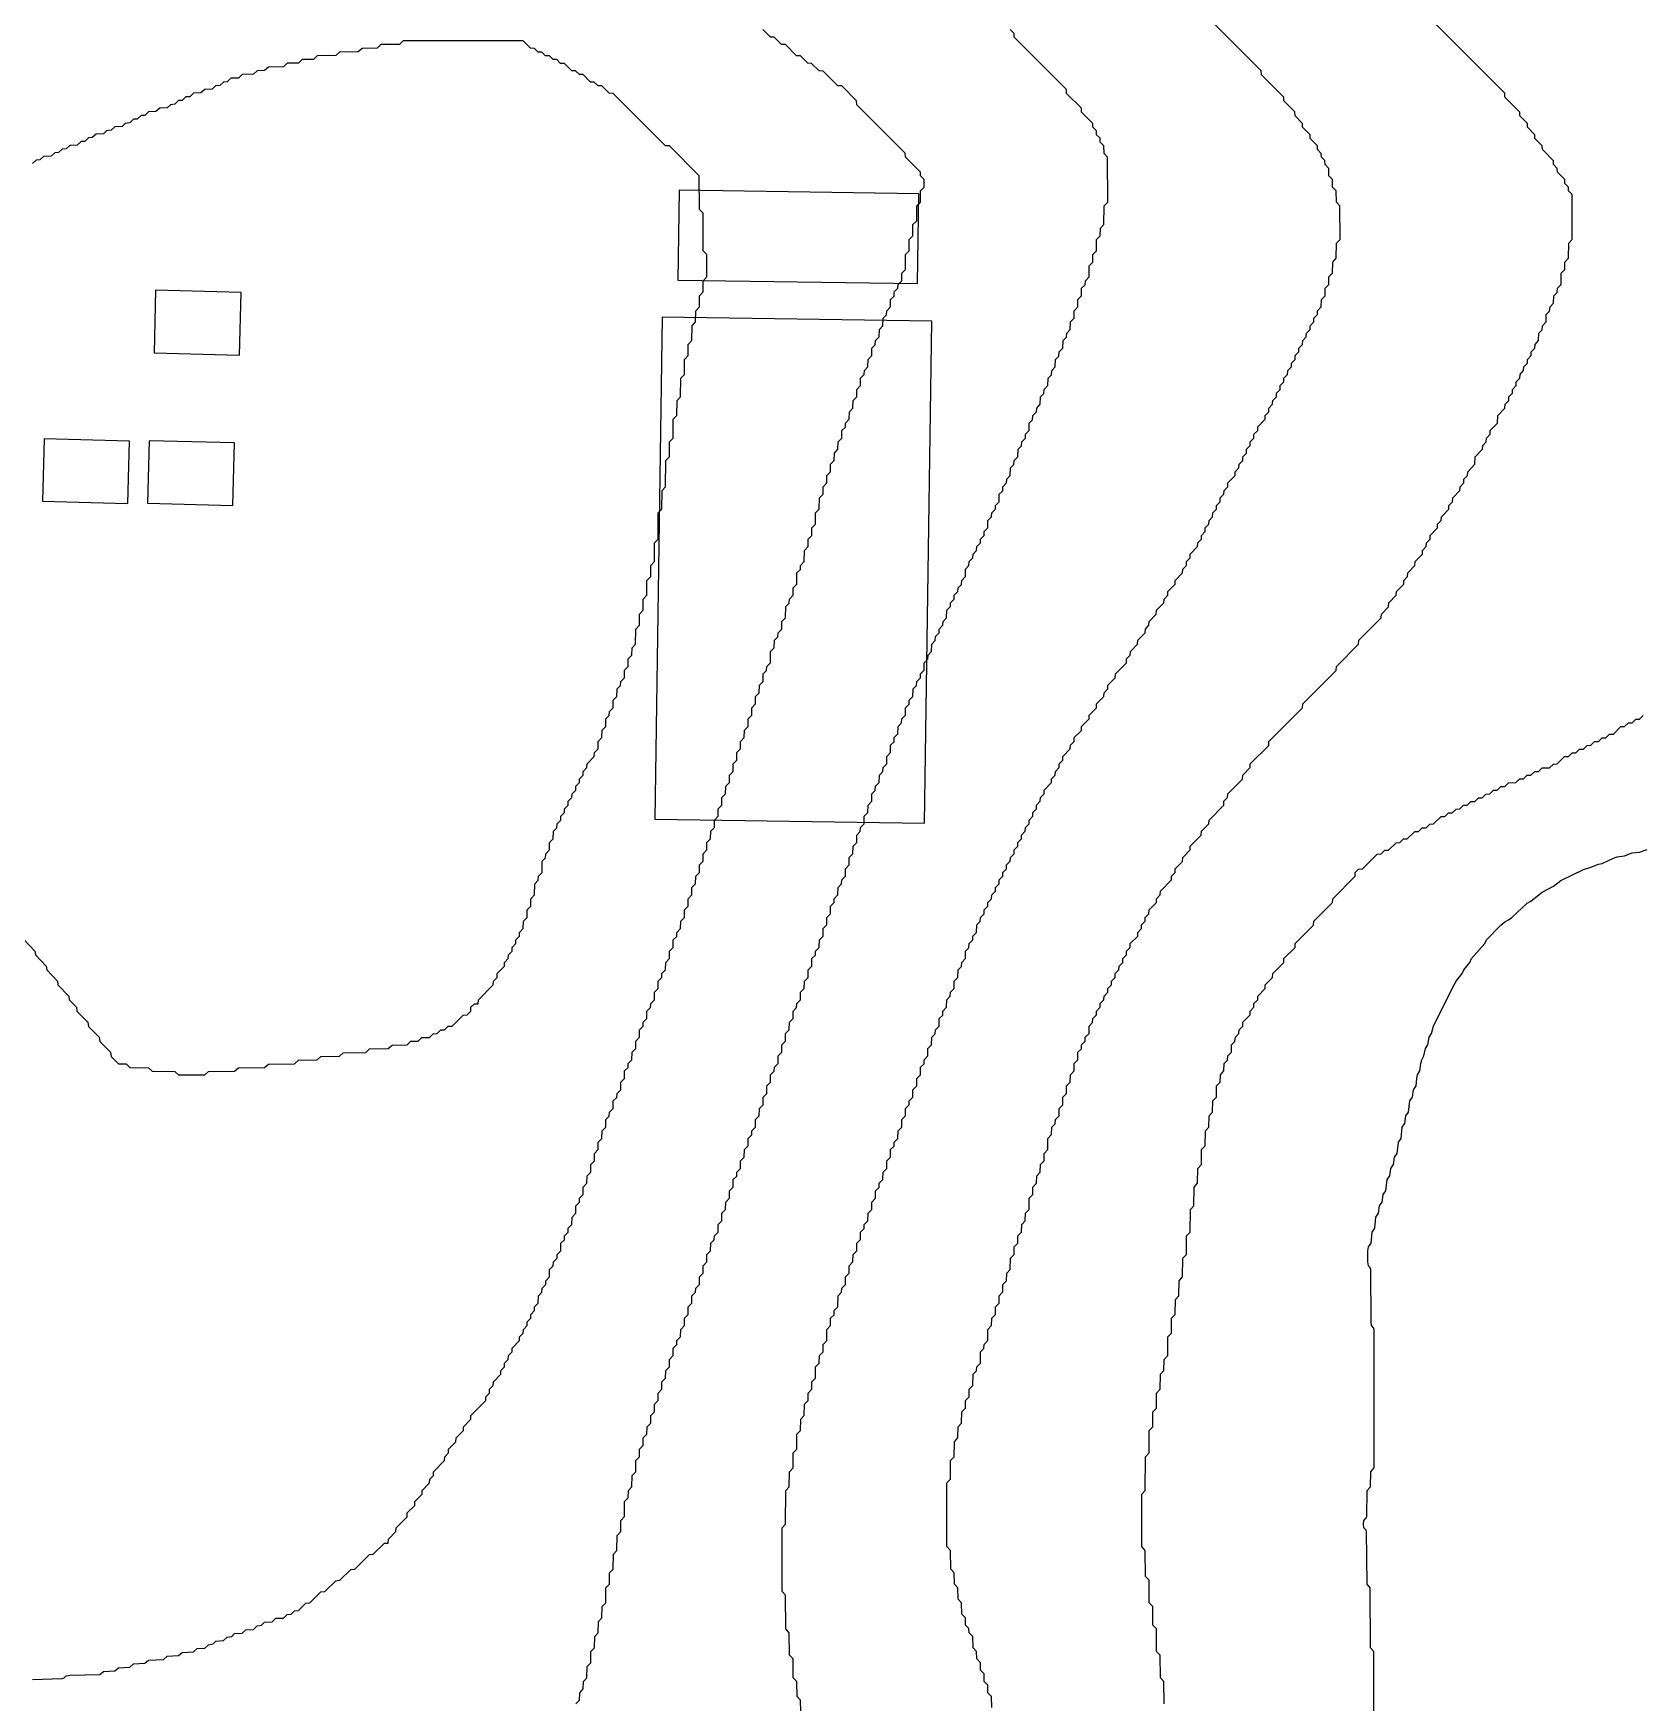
# Model space of a CAD drawing. Header units: millimetres. Extents: x 0 to 1200, y 0 to 1080.
# Drawn here: x 771.9 to 986.5, y 311.4 to 534.3 of the extents above; entities that cross this region are included whole.
import ezdxf

# ---------------------------------------------------------------- set-up
doc = ezdxf.new("R2010")
doc.units = ezdxf.units.MM
for name, color, linetype in [('BLDG_BOX_CAMPUS', 5, 'Continuous'), ('BLDG_BOX_PLATFORM', 3, 'Continuous'), ('BLDG_BOX_RASTER', 1, 'Continuous'), ('BLDG_FOOTPRINT_CAMPUS', 8, 'Continuous'), ('BLDG_FOOTPRINT_PLATFORM', 94, 'Continuous'), ('BLDG_FOOTPRINT_RASTER', 12, 'Continuous'), ('CONTOUR_54', 40, 'Continuous'), ('CONTOUR_55', 40, 'Continuous'), ('CONTOUR_56', 30, 'Continuous'), ('CONTOUR_57', 30, 'Continuous'), ('CONTOUR_58', 22, 'Continuous'), ('CONTOUR_59', 22, 'Continuous'), ('CONTOUR_60', 14, 'Continuous')]:
    doc.layers.add(name, color=color, linetype=linetype)

msp = doc.modelspace()

# ---------------------------------------------------------------- linework, layer by layer
at = {"layer": 'BLDG_BOX_CAMPUS'}
msp.add_polyline3d([(857.89, 501.34, 120.01), (889.88, 500.87, 117.77), (890.06, 512.87, 118.01), (858.06, 513.34, 120), (857.89, 501.34, 120.01)], close=True, dxfattribs=at)
at = {"layer": 'BLDG_BOX_PLATFORM'}
msp.add_polyline3d([(890.83, 428.85, 115.23), (891.81, 495.85, 117.45), (855.81, 496.37, 120.01), (854.84, 429.38, 118.8), (890.83, 428.85, 115.23)], close=True, dxfattribs=at)
at = {"layer": 'BLDG_BOX_RASTER'}
for points in [[(788.2, 499.98, 120.1), (787.99, 491.63, 120.15), (799.4, 491.33, 120.18), (799.62, 499.68, 120.12), (788.2, 499.98, 120.1)], [(784.51, 471.51, 120.26), (784.72, 479.85, 120.21), (773.31, 480.15, 120.14), (773.09, 471.8, 120.16), (784.51, 471.51, 120.26)], [(798.52, 471.25, 120.45), (798.73, 479.6, 120.3), (787.32, 479.89, 120.23), (787.1, 471.55, 120.29), (798.52, 471.25, 120.45)]]:
    msp.add_polyline3d(points, close=True, dxfattribs=at)
at = {"layer": 'BLDG_FOOTPRINT_CAMPUS'}
msp.add_polyline3d([(857.89, 501.34, 120.01), (889.88, 500.87, 117.77), (890.06, 512.87, 118.01), (858.06, 513.34, 120), (857.89, 501.34, 120.01)], close=True, dxfattribs=at)
at = {"layer": 'BLDG_FOOTPRINT_PLATFORM'}
msp.add_polyline3d([(854.84, 429.38, 118.8), (890.83, 428.85, 115.23), (891.81, 495.85, 117.45), (855.81, 496.37, 120.01), (854.84, 429.38, 118.8)], close=True, dxfattribs=at)
at = {"layer": 'BLDG_FOOTPRINT_RASTER'}
for points in [[(788.2, 499.98, 120.1), (787.99, 491.63, 120.15), (799.4, 491.33, 120.18), (799.62, 499.68, 120.12), (788.2, 499.98, 120.1)], [(773.31, 480.15, 120.14), (773.09, 471.8, 120.16), (784.51, 471.51, 120.26), (784.72, 479.85, 120.21), (773.31, 480.15, 120.14)], [(787.32, 479.89, 120.23), (787.1, 471.55, 120.29), (798.52, 471.25, 120.45), (798.73, 479.6, 120.3), (787.32, 479.89, 120.23)]]:
    msp.add_polyline3d(points, close=True, dxfattribs=at)
at = {"layer": 'CONTOUR_54'}
msp.add_polyline3d([(950.79, 306.75, 108), (950.8, 318.25, 108), (950.36, 318.75, 108), (950.31, 326.75, 108), (949.88, 327.25, 108), (949.82, 334.25, 108), (949.75, 334.43, 108), (949.43, 334.75, 108), (949.4, 335.25, 108), (949.43, 335.75, 108), (949.75, 336.07, 108), (949.83, 336.25, 108), (949.9, 339.75, 108), (950.32, 340.25, 108), (950.39, 342.25, 108), (950.81, 342.75, 108), (950.85, 361.25, 108), (950.75, 361.46, 108), (950.46, 361.75, 108), (950.41, 362.25, 108), (950.38, 369.25, 108), (950.25, 369.55, 108), (950.05, 369.75, 108), (949.98, 370.25, 108), (949.99, 371.75, 108), (950.08, 372.25, 108), (950.41, 372.75, 108), (950.55, 374.25, 108), (950.9, 374.75, 108), (951.05, 376.25, 108), (951.4, 376.75, 108), (951.54, 377.75, 108), (951.9, 378.25, 108), (952.03, 379.25, 108), (952.39, 379.75, 108), (952.55, 381.25, 108), (952.9, 381.75, 108), (953.04, 382.75, 108), (953.4, 383.25, 108), (953.53, 384.25, 108), (953.9, 384.75, 108), (954.06, 386.25, 108), (954.41, 386.75, 108), (954.58, 388.25, 108), (954.92, 388.75, 108), (955.07, 389.75, 108), (955.41, 390.25, 108), (955.6, 391.75, 108), (955.93, 392.25, 108), (956.09, 393.25, 108), (956.43, 393.75, 108), (956.51, 394.75, 108), (956.63, 395.25, 108), (956.94, 395.75, 108), (957.04, 396.75, 108), (957.17, 397.25, 108), (957.47, 397.75, 108), (957.67, 398.75, 108), (957.98, 399.25, 108), (958.19, 400.25, 108), (958.49, 400.75, 108), (958.74, 401.75, 108), (961.25, 406.75, 108), (961.79, 407.75, 108), (962.56, 408.75, 108), (962.78, 409.25, 108), (963.58, 410.25, 108), (963.81, 410.75, 108), (965.58, 412.75, 108), (965.83, 413.25, 108), (967.75, 415.22, 108), (968.25, 415.66, 108), (968.75, 415.91, 108), (969.18, 416.25, 108), (971.25, 418.16, 108), (971.75, 418.4, 108), (973.25, 419.64, 108), (974.75, 420.41, 108), (975.75, 421.16, 108), (978.75, 422.66, 108), (979.75, 422.94, 108), (980.75, 423.37, 108), (981.25, 423.45, 108), (982.75, 424.17, 108), (983.25, 424.32, 108), (984.25, 424.46, 108), (985.25, 424.85, 108), (986.25, 424.96, 108), (987.25, 425.33, 108)], dxfattribs=at)
at = {"layer": 'CONTOUR_55'}
msp.add_polyline3d([(922.8, 311.25, 110), (922.77, 314.25, 110), (922.3, 314.75, 110), (922.27, 317.75, 110), (921.8, 318.25, 110), (921.77, 321.25, 110), (921.3, 321.75, 110), (921.28, 324.25, 110), (920.8, 324.75, 110), (920.78, 327.75, 110), (920.31, 328.25, 110), (920.28, 331.75, 110), (919.81, 332.25, 110), (919.81, 339.25, 110), (920.28, 339.75, 110), (920.31, 344.25, 110), (920.78, 344.75, 110), (920.81, 347.75, 110), (921.28, 348.25, 110), (921.3, 350.25, 110), (921.78, 350.75, 110), (921.8, 352.75, 110), (922.27, 353.25, 110), (922.3, 355.25, 110), (922.77, 355.75, 110), (922.8, 357.25, 110), (923.27, 357.75, 110), (923.3, 360.25, 110), (923.77, 360.75, 110), (923.8, 362.75, 110), (924.27, 363.25, 110), (924.3, 365.25, 110), (924.77, 365.75, 110), (924.8, 367.75, 110), (925.27, 368.25, 110), (925.3, 370.75, 110), (925.77, 371.25, 110), (925.8, 373.75, 110), (926.27, 374.25, 110), (926.3, 377.25, 110), (926.77, 377.75, 110), (926.8, 380.25, 110), (927.27, 380.75, 110), (927.3, 382.75, 110), (927.77, 383.25, 110), (927.8, 385.25, 110), (928.27, 385.75, 110), (928.3, 387.75, 110), (928.77, 388.25, 110), (928.8, 389.75, 110), (929.27, 390.25, 110), (929.3, 391.75, 110), (929.77, 392.25, 110), (929.8, 393.75, 110), (930.28, 394.25, 110), (930.3, 395.25, 110), (930.78, 395.75, 110), (930.8, 396.75, 110), (931.25, 397.2, 110), (931.3, 397.75, 110), (931.78, 398.25, 110), (931.8, 399.25, 110), (932.25, 399.7, 110), (932.3, 400.25, 110), (932.78, 400.75, 110), (932.8, 401.25, 110), (933.28, 401.75, 110), (933.3, 402.25, 110), (934.28, 403.25, 110), (934.29, 403.75, 110), (934.78, 404.25, 110), (934.79, 404.75, 110), (935.28, 405.25, 110), (935.3, 405.75, 110), (936.28, 406.75, 110), (936.3, 407.25, 110), (937.28, 408.25, 110), (937.3, 408.75, 110), (938.77, 410.25, 110), (938.79, 410.75, 110), (940.27, 412.25, 110), (940.29, 412.75, 110), (942.75, 415.22, 110), (942.79, 415.75, 110), (945.25, 418.22, 110), (945.29, 418.75, 110), (948.28, 421.75, 110), (948.3, 422.25, 110), (948.75, 422.7, 110), (949.25, 422.72, 110), (951.25, 424.71, 110), (951.75, 424.73, 110), (952.25, 425.22, 110), (952.75, 425.23, 110), (953.75, 426.21, 110), (954.25, 426.23, 110), (954.75, 426.72, 110), (955.25, 426.73, 110), (956.25, 427.72, 110), (956.75, 427.73, 110), (957.25, 428.22, 110), (957.75, 428.23, 110), (958.25, 428.72, 110), (958.75, 428.73, 110), (959.75, 429.72, 110), (960.25, 429.73, 110), (960.75, 430.22, 110), (961.25, 430.23, 110), (961.75, 430.72, 110), (962.25, 430.73, 110), (962.75, 431.22, 110), (963.25, 431.23, 110), (963.75, 431.72, 110), (964.25, 431.73, 110), (964.75, 432.22, 110), (965.25, 432.23, 110), (965.75, 432.72, 110), (966.25, 432.73, 110), (966.75, 433.22, 110), (967.25, 433.23, 110), (967.75, 433.72, 110), (968.25, 433.73, 110), (968.75, 434.22, 110), (969.75, 434.24, 110), (970.25, 434.73, 110), (970.75, 434.74, 110), (971.25, 435.23, 110), (971.75, 435.24, 110), (972.25, 435.73, 110), (972.78, 435.75, 110), (973.25, 436.22, 110), (974.25, 436.24, 110), (974.75, 436.73, 110), (975.25, 436.74, 110), (976.25, 437.72, 110), (976.75, 437.73, 110), (977.25, 438.22, 110), (977.75, 438.23, 110), (978.25, 438.72, 110), (978.75, 438.73, 110), (979.25, 439.22, 110), (979.75, 439.23, 110), (980.25, 439.72, 110), (980.75, 439.73, 110), (981.25, 440.22, 110), (981.75, 440.23, 110), (982.25, 440.72, 110), (982.75, 440.73, 110), (983.75, 441.72, 110), (984.25, 441.73, 110), (984.75, 442.22, 110), (985.25, 442.23, 110), (985.75, 442.72, 110), (986.25, 442.73, 110), (986.75, 443.22, 110)], dxfattribs=at)
at = {"layer": 'CONTOUR_56'}
msp.add_polyline3d([(899.79, 310.75, 112), (899.77, 312.25, 112), (899.29, 312.75, 112), (899.27, 313.75, 112), (898.79, 314.25, 112), (898.77, 315.25, 112), (898.29, 315.75, 112), (898.27, 316.75, 112), (897.79, 317.25, 112), (897.77, 318.25, 112), (897.29, 318.75, 112), (897.27, 320.25, 112), (896.79, 320.75, 112), (896.75, 321.3, 112), (896.3, 321.75, 112), (896.28, 322.75, 112), (895.8, 323.25, 112), (895.77, 324.75, 112), (895.3, 325.25, 112), (895.28, 326.75, 112), (894.8, 327.25, 112), (894.78, 328.75, 112), (894.31, 329.25, 112), (894.28, 331.75, 112), (893.81, 332.25, 112), (893.81, 340.75, 112), (894.28, 341.25, 112), (894.3, 343.75, 112), (894.78, 344.25, 112), (894.8, 346.25, 112), (895.28, 346.75, 112), (895.3, 348.25, 112), (895.77, 348.75, 112), (895.8, 350.25, 112), (896.28, 350.75, 112), (896.3, 351.75, 112), (896.77, 352.25, 112), (896.79, 353.25, 112), (897.27, 353.75, 112), (897.3, 355.25, 112), (897.75, 355.7, 112), (897.79, 356.25, 112), (898.27, 356.75, 112), (898.3, 358.25, 112), (898.75, 358.7, 112), (898.79, 359.25, 112), (899.27, 359.75, 112), (899.29, 361.25, 112), (899.77, 361.75, 112), (899.79, 362.75, 112), (900.27, 363.25, 112), (900.29, 364.25, 112), (900.77, 364.75, 112), (900.79, 365.75, 112), (901.27, 366.25, 112), (901.29, 367.25, 112), (901.77, 367.75, 112), (901.79, 368.75, 112), (902.27, 369.25, 112), (902.29, 370.75, 112), (902.77, 371.25, 112), (902.79, 372.25, 112), (903.27, 372.75, 112), (903.29, 373.75, 112), (903.77, 374.25, 112), (903.79, 375.25, 112), (904.27, 375.75, 112), (904.29, 376.75, 112), (904.77, 377.25, 112), (904.79, 378.75, 112), (905.27, 379.25, 112), (905.29, 380.25, 112), (905.77, 380.75, 112), (905.79, 381.75, 112), (906.27, 382.25, 112), (906.29, 383.25, 112), (906.77, 383.75, 112), (906.78, 384.75, 112), (907.27, 385.25, 112), (907.29, 386.75, 112), (907.77, 387.25, 112), (907.79, 388.25, 112), (908.25, 388.71, 112), (908.28, 389.25, 112), (908.77, 389.75, 112), (908.78, 390.75, 112), (909.27, 391.25, 112), (909.28, 392.25, 112), (909.77, 392.75, 112), (909.78, 393.75, 112), (910.27, 394.25, 112), (910.28, 395.25, 112), (910.77, 395.75, 112), (910.79, 396.75, 112), (911.27, 397.25, 112), (911.29, 398.25, 112), (911.75, 398.71, 112), (911.78, 399.25, 112), (912.27, 399.75, 112), (912.28, 400.25, 112), (912.77, 400.75, 112), (912.79, 401.75, 112), (913.25, 402.21, 112), (913.28, 402.75, 112), (913.77, 403.25, 112), (913.78, 403.75, 112), (914.27, 404.25, 112), (914.28, 404.75, 112), (914.77, 405.25, 112), (914.78, 405.75, 112), (915.27, 406.25, 112), (915.28, 406.75, 112), (915.77, 407.25, 112), (915.78, 407.75, 112), (916.27, 408.25, 112), (916.28, 408.75, 112), (916.77, 409.25, 112), (916.78, 409.75, 112), (917.27, 410.25, 112), (917.28, 410.75, 112), (917.77, 411.25, 112), (917.78, 411.75, 112), (918.27, 412.25, 112), (918.28, 412.75, 112), (919.27, 413.75, 112), (919.28, 414.25, 112), (919.77, 414.75, 112), (919.78, 415.25, 112), (920.27, 415.75, 112), (920.28, 416.25, 112), (920.77, 416.75, 112), (920.79, 417.25, 112), (921.77, 418.25, 112), (921.78, 418.75, 112), (922.27, 419.25, 112), (922.29, 419.75, 112), (923.77, 421.25, 112), (923.78, 421.75, 112), (924.27, 422.25, 112), (924.29, 422.75, 112), (925.25, 423.72, 112), (925.28, 424.25, 112), (926.27, 425.25, 112), (926.29, 425.75, 112), (927.75, 427.22, 112), (927.78, 427.75, 112), (928.77, 428.75, 112), (928.79, 429.25, 112), (930.77, 431.25, 112), (930.78, 431.75, 112), (931.27, 432.25, 112), (931.29, 432.75, 112), (933.25, 434.72, 112), (933.29, 435.25, 112), (934.27, 436.25, 112), (934.29, 436.75, 112), (936.75, 439.22, 112), (936.79, 439.75, 112), (941.25, 444.22, 112), (941.29, 444.75, 112), (945.75, 449.22, 112), (945.79, 449.75, 112), (948.75, 452.72, 112), (948.8, 453.25, 112), (951.78, 456.25, 112), (951.79, 456.75, 112), (952.75, 457.71, 112), (952.8, 458.25, 112), (953.78, 459.25, 112), (953.8, 459.75, 112), (954.78, 460.75, 112), (954.8, 461.25, 112), (955.28, 461.75, 112), (955.3, 462.25, 112), (956.25, 463.21, 112), (956.3, 463.75, 112), (957.28, 464.75, 112), (957.3, 465.25, 112), (957.78, 465.75, 112), (957.8, 466.25, 112), (958.28, 466.75, 112), (958.31, 467.25, 112), (959.28, 468.25, 112), (959.3, 468.75, 112), (959.78, 469.25, 112), (959.81, 469.75, 112), (960.78, 470.75, 112), (960.8, 471.25, 112), (961.29, 471.75, 112), (961.31, 472.25, 112), (962.28, 473.25, 112), (962.3, 473.75, 112), (962.78, 474.25, 112), (962.81, 474.75, 112), (963.29, 475.25, 112), (963.31, 475.75, 112), (964.28, 476.75, 112), (964.32, 477.75, 112), (965.28, 478.75, 112), (965.31, 479.25, 112), (965.79, 479.75, 112), (965.81, 480.25, 112), (966.29, 480.75, 112), (966.31, 481.25, 112), (967.28, 482.25, 112), (967.32, 483.25, 112), (968.28, 484.25, 112), (968.3, 484.75, 112), (968.78, 485.25, 112), (968.8, 485.75, 112), (969.28, 486.25, 112), (969.3, 486.75, 112), (969.78, 487.25, 112), (969.8, 487.75, 112), (970.28, 488.25, 112), (970.3, 488.75, 112), (970.78, 489.25, 112), (970.8, 489.75, 112), (971.28, 490.25, 112), (971.3, 490.75, 112), (971.78, 491.25, 112), (971.8, 491.75, 112), (972.28, 492.25, 112), (972.3, 492.75, 112), (972.78, 493.25, 112), (972.8, 494.25, 112), (973.25, 494.7, 112), (973.3, 495.25, 112), (973.78, 495.75, 112), (973.8, 496.75, 112), (974.25, 497.2, 112), (974.3, 497.75, 112), (974.77, 498.25, 112), (974.8, 499.25, 112), (975.25, 499.7, 112), (975.29, 500.25, 112), (975.77, 500.75, 112), (975.79, 502.25, 112), (976.27, 502.75, 112), (976.29, 503.75, 112), (976.77, 504.25, 112), (976.79, 506.25, 112), (977.27, 506.75, 112), (977.26, 512.75, 112), (976.77, 513.25, 112), (976.77, 513.75, 112), (976.28, 514.25, 112), (976.27, 514.75, 112), (975.28, 515.75, 112), (975.27, 516.25, 112), (974.78, 516.75, 112), (974.77, 517.25, 112), (973.28, 518.75, 112), (973.27, 519.25, 112), (972.28, 520.25, 112), (972.27, 520.75, 112), (971.28, 521.75, 112), (971.27, 522.25, 112), (970.28, 523.25, 112), (970.27, 523.75, 112), (968.28, 525.75, 112), (968.25, 526.27, 112), (935.29, 559.25, 112)], dxfattribs=at)
at = {"layer": 'CONTOUR_57'}
msp.add_polyline3d([(874.29, 310.25, 114), (874.27, 311.75, 114), (873.8, 312.25, 114), (873.77, 314.25, 114), (873.3, 314.75, 114), (873.27, 317.25, 114), (872.8, 317.75, 114), (872.77, 320.75, 114), (872.3, 321.25, 114), (872.27, 325.75, 114), (871.8, 326.25, 114), (871.8, 334.75, 114), (872.27, 335.25, 114), (872.29, 339.75, 114), (872.77, 340.25, 114), (872.79, 342.25, 114), (873.27, 342.75, 114), (873.29, 344.75, 114), (873.77, 345.25, 114), (873.79, 347.25, 114), (874.27, 347.75, 114), (874.29, 349.25, 114), (874.77, 349.75, 114), (874.79, 351.25, 114), (875.27, 351.75, 114), (875.29, 352.75, 114), (875.77, 353.25, 114), (875.79, 354.25, 114), (876.27, 354.75, 114), (876.29, 356.25, 114), (876.77, 356.75, 114), (876.79, 357.75, 114), (877.27, 358.25, 114), (877.29, 359.25, 114), (877.77, 359.75, 114), (877.79, 361.25, 114), (878.27, 361.75, 114), (878.29, 362.75, 114), (878.75, 363.21, 114), (878.78, 363.75, 114), (879.27, 364.25, 114), (879.29, 365.75, 114), (879.75, 366.21, 114), (879.78, 366.75, 114), (880.27, 367.25, 114), (880.28, 368.25, 114), (880.77, 368.75, 114), (880.78, 369.75, 114), (881.27, 370.25, 114), (881.28, 371.25, 114), (881.77, 371.75, 114), (881.78, 372.75, 114), (882.27, 373.25, 114), (882.29, 374.25, 114), (882.75, 374.71, 114), (882.78, 375.25, 114), (883.27, 375.75, 114), (883.28, 376.75, 114), (883.77, 377.25, 114), (883.78, 378.25, 114), (884.27, 378.75, 114), (884.29, 379.75, 114), (884.75, 380.21, 114), (884.78, 380.75, 114), (885.27, 381.25, 114), (885.28, 382.25, 114), (885.77, 382.75, 114), (885.78, 383.75, 114), (886.27, 384.25, 114), (886.28, 385.25, 114), (886.75, 385.72, 114), (886.78, 386.25, 114), (887.27, 386.75, 114), (887.28, 387.75, 114), (887.77, 388.25, 114), (887.78, 389.25, 114), (888.27, 389.75, 114), (888.28, 390.75, 114), (888.75, 391.22, 114), (888.78, 391.75, 114), (889.27, 392.25, 114), (889.28, 393.25, 114), (889.77, 393.75, 114), (889.78, 394.75, 114), (890.27, 395.25, 114), (890.28, 396.25, 114), (890.75, 396.72, 114), (890.78, 397.25, 114), (891.27, 397.75, 114), (891.28, 398.75, 114), (891.77, 399.25, 114), (891.78, 400.25, 114), (892.25, 400.72, 114), (892.28, 401.25, 114), (892.77, 401.75, 114), (892.78, 402.75, 114), (893.25, 403.22, 114), (893.28, 403.75, 114), (893.77, 404.25, 114), (893.78, 405.25, 114), (894.25, 405.72, 114), (894.28, 406.25, 114), (894.77, 406.75, 114), (894.78, 407.75, 114), (895.27, 408.25, 114), (895.29, 409.25, 114), (895.75, 409.71, 114), (895.78, 410.25, 114), (896.27, 410.75, 114), (896.29, 411.75, 114), (896.75, 412.21, 114), (896.78, 412.75, 114), (897.27, 413.25, 114), (897.28, 413.75, 114), (897.77, 414.25, 114), (897.79, 415.25, 114), (898.25, 415.71, 114), (898.28, 416.25, 114), (898.77, 416.75, 114), (898.78, 417.25, 114), (899.27, 417.75, 114), (899.28, 418.25, 114), (899.77, 418.75, 114), (899.78, 419.25, 114), (900.27, 419.75, 114), (900.28, 420.25, 114), (900.77, 420.75, 114), (900.78, 421.25, 114), (901.27, 421.75, 114), (901.28, 422.25, 114), (901.77, 422.75, 114), (901.78, 423.25, 114), (902.27, 423.75, 114), (902.28, 424.25, 114), (902.77, 424.75, 114), (902.78, 425.25, 114), (903.27, 425.75, 114), (903.28, 426.25, 114), (903.77, 426.75, 114), (903.78, 427.25, 114), (904.27, 427.75, 114), (904.28, 428.25, 114), (904.77, 428.75, 114), (904.78, 429.25, 114), (905.27, 429.75, 114), (905.28, 430.25, 114), (905.77, 430.75, 114), (905.78, 431.25, 114), (906.27, 431.75, 114), (906.29, 432.25, 114), (906.77, 432.75, 114), (906.79, 433.25, 114), (907.77, 434.25, 114), (907.78, 434.75, 114), (908.27, 435.25, 114), (908.28, 435.75, 114), (908.77, 436.25, 114), (908.79, 436.75, 114), (909.27, 437.25, 114), (909.29, 437.75, 114), (910.27, 438.75, 114), (910.28, 439.25, 114), (910.77, 439.75, 114), (910.79, 440.25, 114), (911.75, 441.22, 114), (911.79, 441.75, 114), (912.77, 442.75, 114), (912.79, 443.25, 114), (913.77, 444.25, 114), (913.79, 444.75, 114), (914.77, 445.75, 114), (914.78, 446.25, 114), (915.27, 446.75, 114), (915.29, 447.25, 114), (916.27, 448.25, 114), (916.29, 448.75, 114), (917.77, 450.25, 114), (917.78, 450.75, 114), (918.27, 451.25, 114), (918.29, 451.75, 114), (919.25, 452.72, 114), (919.29, 453.25, 114), (920.27, 454.25, 114), (920.29, 454.75, 114), (920.77, 455.25, 114), (920.79, 455.75, 114), (921.75, 456.72, 114), (921.79, 457.25, 114), (922.77, 458.25, 114), (922.79, 458.75, 114), (923.27, 459.25, 114), (923.29, 459.75, 114), (924.25, 460.72, 114), (924.29, 461.25, 114), (925.27, 462.25, 114), (925.29, 462.75, 114), (925.77, 463.25, 114), (925.79, 463.75, 114), (926.27, 464.25, 114), (926.29, 464.75, 114), (927.27, 465.75, 114), (927.29, 466.25, 114), (927.77, 466.75, 114), (927.79, 467.25, 114), (928.27, 467.75, 114), (928.29, 468.25, 114), (928.77, 468.75, 114), (928.79, 469.25, 114), (929.27, 469.75, 114), (929.29, 470.25, 114), (929.78, 470.75, 114), (929.79, 471.25, 114), (930.28, 471.75, 114), (930.29, 472.25, 114), (930.78, 472.75, 114), (930.79, 473.25, 114), (931.28, 473.75, 114), (931.3, 474.25, 114), (932.27, 475.25, 114), (932.29, 475.75, 114), (932.77, 476.25, 114), (932.79, 476.75, 114), (933.28, 477.25, 114), (933.29, 477.75, 114), (933.78, 478.25, 114), (933.79, 478.75, 114), (934.28, 479.25, 114), (934.29, 479.75, 114), (934.78, 480.25, 114), (934.79, 480.75, 114), (935.28, 481.25, 114), (935.3, 481.75, 114), (936.27, 482.75, 114), (936.29, 483.25, 114), (936.78, 483.75, 114), (936.79, 484.25, 114), (937.28, 484.75, 114), (937.29, 485.25, 114), (937.78, 485.75, 114), (937.79, 486.25, 114), (938.28, 486.75, 114), (938.29, 487.25, 114), (938.78, 487.75, 114), (938.79, 488.25, 114), (939.28, 488.75, 114), (939.29, 489.25, 114), (939.78, 489.75, 114), (939.79, 490.25, 114), (940.28, 490.75, 114), (940.29, 491.25, 114), (940.77, 491.75, 114), (940.79, 492.25, 114), (941.27, 492.75, 114), (941.29, 493.25, 114), (941.77, 493.75, 114), (941.79, 494.25, 114), (942.27, 494.75, 114), (942.29, 495.25, 114), (942.77, 495.75, 114), (942.79, 496.25, 114), (943.27, 496.75, 114), (943.28, 497.25, 114), (943.77, 497.75, 114), (943.79, 498.75, 114), (944.27, 499.25, 114), (944.29, 500.25, 114), (944.77, 500.75, 114), (944.79, 501.75, 114), (945.27, 502.25, 114), (945.29, 503.75, 114), (945.77, 504.25, 114), (945.78, 506.25, 114), (946.27, 506.75, 114), (946.26, 511.25, 114), (945.78, 511.75, 114), (945.77, 513.25, 114), (945.28, 513.75, 114), (945.27, 514.75, 114), (944.78, 515.25, 114), (944.77, 516.25, 114), (944.28, 516.75, 114), (944.25, 517.28, 114), (943.78, 517.75, 114), (943.77, 518.25, 114), (943.28, 518.75, 114), (943.27, 519.25, 114), (942.28, 520.25, 114), (942.27, 520.75, 114), (941.28, 521.75, 114), (941.27, 522.25, 114), (940.28, 523.25, 114), (940.25, 523.78, 114), (938.78, 525.25, 114), (938.75, 525.77, 114), (935.78, 528.75, 114), (935.75, 529.27, 114), (928.29, 536.75, 114)], dxfattribs=at)
at = {"layer": 'CONTOUR_58'}
msp.add_polyline3d([(844.3, 311.25, 116), (844.78, 311.75, 116), (844.8, 312.75, 116), (845.28, 313.25, 116), (845.3, 314.25, 116), (845.77, 314.75, 116), (845.8, 316.25, 116), (846.27, 316.75, 116), (846.3, 318.25, 116), (846.77, 318.75, 116), (846.8, 320.25, 116), (847.27, 320.75, 116), (847.29, 322.25, 116), (847.77, 322.75, 116), (847.79, 324.25, 116), (848.27, 324.75, 116), (848.29, 326.75, 116), (848.77, 327.25, 116), (848.79, 328.75, 116), (849.27, 329.25, 116), (849.29, 331.25, 116), (849.77, 331.75, 116), (849.79, 333.75, 116), (850.27, 334.25, 116), (850.29, 335.75, 116), (850.77, 336.25, 116), (850.79, 338.25, 116), (851.27, 338.75, 116), (851.29, 339.75, 116), (851.77, 340.25, 116), (851.79, 341.75, 116), (852.27, 342.25, 116), (852.29, 343.75, 116), (852.77, 344.25, 116), (852.79, 345.25, 116), (853.27, 345.75, 116), (853.29, 346.75, 116), (853.77, 347.25, 116), (853.79, 348.25, 116), (854.27, 348.75, 116), (854.28, 349.75, 116), (854.77, 350.25, 116), (854.78, 351.25, 116), (855.27, 351.75, 116), (855.28, 352.75, 116), (855.77, 353.25, 116), (855.78, 354.25, 116), (856.27, 354.75, 116), (856.28, 355.75, 116), (856.77, 356.25, 116), (856.78, 357.25, 116), (857.27, 357.75, 116), (857.28, 358.75, 116), (857.75, 359.22, 116), (857.78, 359.75, 116), (858.27, 360.25, 116), (858.28, 361.25, 116), (858.77, 361.75, 116), (858.78, 362.75, 116), (859.27, 363.25, 116), (859.28, 364.25, 116), (859.77, 364.75, 116), (859.78, 365.75, 116), (860.25, 366.22, 116), (860.28, 366.75, 116), (860.77, 367.25, 116), (860.78, 368.25, 116), (861.27, 368.75, 116), (861.28, 369.75, 116), (861.77, 370.25, 116), (861.78, 371.25, 116), (862.27, 371.75, 116), (862.28, 372.75, 116), (862.75, 373.22, 116), (862.78, 373.75, 116), (863.27, 374.25, 116), (863.28, 375.25, 116), (863.77, 375.75, 116), (863.78, 376.75, 116), (864.27, 377.25, 116), (864.28, 378.25, 116), (864.77, 378.75, 116), (864.78, 379.75, 116), (865.27, 380.25, 116), (865.28, 381.25, 116), (865.75, 381.72, 116), (865.78, 382.25, 116), (866.27, 382.75, 116), (866.28, 383.75, 116), (866.77, 384.25, 116), (866.78, 385.25, 116), (867.27, 385.75, 116), (867.28, 386.75, 116), (867.75, 387.22, 116), (867.78, 387.75, 116), (868.27, 388.25, 116), (868.28, 389.25, 116), (868.77, 389.75, 116), (868.78, 390.75, 116), (869.27, 391.25, 116), (869.28, 392.25, 116), (869.77, 392.75, 116), (869.78, 393.75, 116), (870.27, 394.25, 116), (870.28, 395.25, 116), (870.75, 395.72, 116), (870.78, 396.25, 116), (871.27, 396.75, 116), (871.28, 397.75, 116), (871.77, 398.25, 116), (871.78, 399.25, 116), (872.27, 399.75, 116), (872.28, 400.75, 116), (872.77, 401.25, 116), (872.78, 402.25, 116), (873.27, 402.75, 116), (873.28, 403.75, 116), (873.75, 404.22, 116), (873.78, 404.75, 116), (874.27, 405.25, 116), (874.28, 406.25, 116), (874.77, 406.75, 116), (874.78, 407.75, 116), (875.27, 408.25, 116), (875.28, 409.25, 116), (875.77, 409.75, 116), (875.78, 410.75, 116), (876.25, 411.22, 116), (876.28, 411.75, 116), (876.77, 412.25, 116), (876.78, 413.25, 116), (877.27, 413.75, 116), (877.28, 414.75, 116), (877.77, 415.25, 116), (877.78, 416.25, 116), (878.27, 416.75, 116), (878.28, 417.75, 116), (878.75, 418.22, 116), (878.78, 418.75, 116), (879.27, 419.25, 116), (879.28, 420.25, 116), (879.75, 420.72, 116), (879.78, 421.25, 116), (880.27, 421.75, 116), (880.28, 422.75, 116), (880.77, 423.25, 116), (880.78, 424.25, 116), (881.27, 424.75, 116), (881.28, 425.75, 116), (881.77, 426.25, 116), (881.79, 427.25, 116), (882.25, 427.71, 116), (882.28, 428.25, 116), (882.77, 428.75, 116), (882.78, 429.75, 116), (883.27, 430.25, 116), (883.28, 431.25, 116), (883.77, 431.75, 116), (883.79, 432.75, 116), (884.25, 433.21, 116), (884.28, 433.75, 116), (884.77, 434.25, 116), (884.79, 435.25, 116), (885.25, 435.71, 116), (885.28, 436.25, 116), (885.77, 436.75, 116), (885.79, 437.75, 116), (886.27, 438.25, 116), (886.29, 439.25, 116), (886.75, 439.71, 116), (886.78, 440.25, 116), (887.27, 440.75, 116), (887.29, 441.75, 116), (887.75, 442.21, 116), (887.78, 442.75, 116), (888.27, 443.25, 116), (888.29, 444.25, 116), (888.75, 444.71, 116), (888.78, 445.25, 116), (889.27, 445.75, 116), (889.29, 446.75, 116), (889.75, 447.21, 116), (889.79, 447.75, 116), (890.27, 448.25, 116), (890.28, 448.75, 116), (890.77, 449.25, 116), (890.79, 450.25, 116), (891.25, 450.71, 116), (891.29, 451.25, 116), (891.77, 451.75, 116), (891.79, 452.75, 116), (892.25, 453.21, 116), (892.29, 453.75, 116), (892.77, 454.25, 116), (892.79, 454.75, 116), (893.27, 455.25, 116), (893.29, 455.75, 116), (893.77, 456.25, 116), (893.79, 457.25, 116), (894.27, 457.75, 116), (894.29, 458.25, 116), (894.77, 458.75, 116), (894.79, 459.25, 116), (895.27, 459.75, 116), (895.29, 460.25, 116), (895.75, 460.71, 116), (895.79, 461.25, 116), (896.27, 461.75, 116), (896.29, 462.75, 116), (896.75, 463.21, 116), (896.79, 463.75, 116), (897.27, 464.25, 116), (897.29, 464.75, 116), (897.77, 465.25, 116), (897.79, 465.75, 116), (898.27, 466.25, 116), (898.29, 466.75, 116), (898.77, 467.25, 116), (898.79, 467.75, 116), (899.27, 468.25, 116), (899.29, 469.25, 116), (899.75, 469.71, 116), (899.79, 470.25, 116), (900.27, 470.75, 116), (900.29, 471.25, 116), (900.77, 471.75, 116), (900.79, 472.75, 116), (901.25, 473.21, 116), (901.29, 473.75, 116), (901.77, 474.25, 116), (901.79, 474.75, 116), (902.27, 475.25, 116), (902.29, 476.25, 116), (902.75, 476.71, 116), (902.79, 477.25, 116), (903.27, 477.75, 116), (903.3, 478.75, 116), (903.75, 479.2, 116), (903.79, 479.75, 116), (904.28, 480.25, 116), (904.29, 480.75, 116), (904.77, 481.25, 116), (904.8, 482.25, 116), (905.25, 482.7, 116), (905.29, 483.25, 116), (905.78, 483.75, 116), (905.79, 484.25, 116), (906.27, 484.75, 116), (906.3, 485.75, 116), (906.75, 486.2, 116), (906.79, 486.75, 116), (907.27, 487.25, 116), (907.3, 488.25, 116), (907.75, 488.7, 116), (907.79, 489.25, 116), (908.27, 489.75, 116), (908.3, 490.75, 116), (908.75, 491.2, 116), (908.79, 491.75, 116), (909.27, 492.25, 116), (909.3, 493.25, 116), (909.75, 493.7, 116), (909.79, 494.25, 116), (910.27, 494.75, 116), (910.29, 495.75, 116), (910.77, 496.25, 116), (910.79, 497.25, 116), (911.27, 497.75, 116), (911.29, 498.75, 116), (911.77, 499.25, 116), (911.79, 500.25, 116), (912.25, 500.71, 116), (912.29, 501.25, 116), (912.77, 501.75, 116), (912.79, 503.25, 116), (913.27, 503.75, 116), (913.29, 504.75, 116), (913.77, 505.25, 116), (913.79, 506.75, 116), (914.27, 507.25, 116), (914.29, 508.25, 116), (914.77, 508.75, 116), (914.79, 511.25, 116), (915.27, 511.75, 116), (915.26, 517.75, 116), (914.78, 518.25, 116), (914.76, 519.25, 116), (914.28, 519.75, 116), (914.25, 520.28, 116), (913.78, 520.75, 116), (913.77, 521.25, 116), (913.28, 521.75, 116), (913.27, 522.25, 116), (911.78, 523.75, 116), (911.75, 524.27, 116), (909.78, 526.25, 116), (909.75, 526.77, 116), (902.78, 533.75, 116), (902.77, 534.25, 116), (902.25, 534.78, 116)], dxfattribs=at)
at = {"layer": 'CONTOUR_59'}
msp.add_polyline3d([(771.75, 314.53, 118), (775.75, 314.63, 118), (776, 314.75, 118), (776.25, 315, 118), (776.75, 315.07, 118), (780.75, 315.16, 118), (781.25, 315.57, 118), (782.75, 315.66, 118), (783.25, 316.07, 118), (784.75, 316.17, 118), (785.25, 316.58, 118), (786.75, 316.67, 118), (787.25, 317.09, 118), (789.25, 317.18, 118), (789.75, 317.61, 118), (791.25, 317.69, 118), (791.75, 318.13, 118), (793.25, 318.19, 118), (793.75, 318.64, 118), (794.75, 318.69, 118), (795.25, 319.15, 118), (795.86, 319.25, 118), (796.25, 319.64, 118), (797.25, 319.7, 118), (797.75, 320.16, 118), (798.35, 320.25, 118), (798.75, 320.65, 118), (799.75, 320.7, 118), (800.25, 321.16, 118), (801.25, 321.2, 118), (801.75, 321.67, 118), (802.33, 321.75, 118), (802.75, 322.17, 118), (803.75, 322.21, 118), (804.25, 322.68, 118), (805.25, 322.71, 118), (805.75, 323.19, 118), (806.31, 323.25, 118), (806.75, 323.69, 118), (807.25, 323.71, 118), (808.25, 324.69, 118), (808.8, 324.75, 118), (810.25, 326.19, 118), (810.8, 326.25, 118), (812.25, 327.69, 118), (812.79, 327.75, 118), (814.25, 329.19, 118), (814.79, 329.25, 118), (816.75, 331.2, 118), (817.25, 331.22, 118), (818.75, 332.71, 118), (819.25, 332.73, 118), (819.29, 333.25, 118), (820.28, 334.25, 118), (820.3, 334.75, 118), (821.75, 336.22, 118), (821.79, 336.75, 118), (822.78, 337.75, 118), (822.79, 338.25, 118), (823.78, 339.25, 118), (823.79, 339.75, 118), (824.77, 340.75, 118), (824.79, 341.25, 118), (825.28, 341.75, 118), (825.3, 342.25, 118), (826.77, 343.75, 118), (826.79, 344.25, 118), (827.28, 344.75, 118), (827.29, 345.25, 118), (828.25, 346.22, 118), (828.29, 346.75, 118), (829.27, 347.75, 118), (829.29, 348.25, 118), (830.27, 349.25, 118), (830.29, 349.75, 118), (832.27, 351.75, 118), (832.28, 352.25, 118), (832.77, 352.75, 118), (832.78, 353.25, 118), (833.27, 353.75, 118), (833.29, 354.25, 118), (834.27, 355.25, 118), (834.28, 355.75, 118), (834.77, 356.25, 118), (834.78, 356.75, 118), (835.27, 357.25, 118), (835.28, 357.75, 118), (835.77, 358.25, 118), (835.79, 358.75, 118), (836.77, 359.75, 118), (836.78, 360.25, 118), (837.27, 360.75, 118), (837.28, 361.25, 118), (837.77, 361.75, 118), (837.78, 362.25, 118), (838.27, 362.75, 118), (838.28, 363.25, 118), (838.77, 363.75, 118), (838.78, 364.25, 118), (839.27, 364.75, 118), (839.28, 365.75, 118), (839.75, 366.22, 118), (839.78, 366.75, 118), (840.27, 367.25, 118), (840.28, 367.75, 118), (840.77, 368.25, 118), (840.78, 369.25, 118), (841.25, 369.72, 118), (841.28, 370.25, 118), (841.77, 370.75, 118), (841.78, 371.25, 118), (842.27, 371.75, 118), (842.28, 372.75, 118), (842.75, 373.22, 118), (842.78, 373.75, 118), (843.27, 374.25, 118), (843.28, 374.75, 118), (843.77, 375.25, 118), (843.78, 376.25, 118), (844.27, 376.75, 118), (844.28, 377.75, 118), (844.75, 378.22, 118), (844.78, 378.75, 118), (845.27, 379.25, 118), (845.28, 380.25, 118), (845.77, 380.75, 118), (845.78, 381.75, 118), (846.27, 382.25, 118), (846.28, 383.25, 118), (846.77, 383.75, 118), (846.78, 384.75, 118), (847.27, 385.25, 118), (847.28, 386.25, 118), (847.77, 386.75, 118), (847.78, 387.75, 118), (848.27, 388.25, 118), (848.28, 389.25, 118), (848.75, 389.72, 118), (848.78, 390.25, 118), (849.27, 390.75, 118), (849.28, 391.75, 118), (849.75, 392.22, 118), (849.78, 392.75, 118), (850.27, 393.25, 118), (850.28, 394.25, 118), (850.77, 394.75, 118), (850.78, 395.75, 118), (851.25, 396.22, 118), (851.28, 396.75, 118), (851.77, 397.25, 118), (851.78, 398.25, 118), (852.27, 398.75, 118), (852.28, 399.75, 118), (852.77, 400.25, 118), (852.78, 401.25, 118), (853.25, 401.72, 118), (853.28, 402.25, 118), (853.77, 402.75, 118), (853.78, 403.75, 118), (854.25, 404.22, 118), (854.28, 404.75, 118), (854.77, 405.25, 118), (854.78, 406.25, 118), (855.27, 406.75, 118), (855.28, 407.75, 118), (855.75, 408.22, 118), (855.78, 408.75, 118), (856.27, 409.25, 118), (856.28, 410.25, 118), (856.77, 410.75, 118), (856.78, 411.75, 118), (857.27, 412.25, 118), (857.28, 413.25, 118), (857.75, 413.72, 118), (857.78, 414.25, 118), (858.27, 414.75, 118), (858.28, 415.75, 118), (858.77, 416.25, 118), (858.78, 417.25, 118), (859.27, 417.75, 118), (859.28, 418.75, 118), (859.77, 419.25, 118), (859.78, 420.25, 118), (860.27, 420.75, 118), (860.28, 421.75, 118), (860.77, 422.25, 118), (860.78, 423.25, 118), (861.27, 423.75, 118), (861.28, 424.75, 118), (861.77, 425.25, 118), (861.78, 426.25, 118), (862.27, 426.75, 118), (862.28, 427.75, 118), (862.77, 428.25, 118), (862.78, 429.25, 118), (863.27, 429.75, 118), (863.28, 430.75, 118), (863.77, 431.25, 118), (863.78, 432.25, 118), (864.27, 432.75, 118), (864.28, 433.75, 118), (864.77, 434.25, 118), (864.78, 435.25, 118), (865.27, 435.75, 118), (865.28, 436.75, 118), (865.77, 437.25, 118), (865.78, 438.25, 118), (866.27, 438.75, 118), (866.28, 439.75, 118), (866.77, 440.25, 118), (866.78, 441.25, 118), (867.27, 441.75, 118), (867.28, 442.75, 118), (867.77, 443.25, 118), (867.78, 444.25, 118), (868.27, 444.75, 118), (868.28, 445.75, 118), (868.77, 446.25, 118), (868.78, 447.25, 118), (869.27, 447.75, 118), (869.28, 448.75, 118), (869.75, 449.22, 118), (869.78, 449.75, 118), (870.27, 450.25, 118), (870.28, 451.75, 118), (870.77, 452.25, 118), (870.78, 453.25, 118), (871.25, 453.72, 118), (871.28, 454.25, 118), (871.77, 454.75, 118), (871.78, 455.75, 118), (872.27, 456.25, 118), (872.29, 457.75, 118), (872.75, 458.21, 118), (872.78, 458.75, 118), (873.27, 459.25, 118), (873.28, 460.25, 118), (873.77, 460.75, 118), (873.79, 462.25, 118), (874.25, 462.71, 118), (874.28, 463.25, 118), (874.77, 463.75, 118), (874.79, 465.25, 118), (875.27, 465.75, 118), (875.29, 466.75, 118), (875.77, 467.25, 118), (875.78, 468.25, 118), (876.27, 468.75, 118), (876.29, 470.25, 118), (876.77, 470.75, 118), (876.79, 472.25, 118), (877.27, 472.75, 118), (877.29, 473.75, 118), (877.77, 474.25, 118), (877.79, 475.25, 118), (878.27, 475.75, 118), (878.29, 476.75, 118), (878.77, 477.25, 118), (878.79, 478.25, 118), (879.27, 478.75, 118), (879.29, 479.75, 118), (879.77, 480.25, 118), (879.79, 481.25, 118), (880.25, 481.71, 118), (880.29, 482.25, 118), (880.77, 482.75, 118), (880.79, 483.75, 118), (881.27, 484.25, 118), (881.29, 485.25, 118), (881.77, 485.75, 118), (881.79, 486.75, 118), (882.27, 487.25, 118), (882.29, 488.25, 118), (882.75, 488.71, 118), (882.79, 489.25, 118), (883.27, 489.75, 118), (883.29, 490.75, 118), (883.77, 491.25, 118), (883.79, 492.25, 118), (884.25, 492.71, 118), (884.29, 493.25, 118), (884.77, 493.75, 118), (884.79, 494.75, 118), (885.27, 495.25, 118), (885.29, 496.25, 118), (885.75, 496.71, 118), (885.78, 497.25, 118), (886.27, 497.75, 118), (886.29, 498.75, 118), (886.75, 499.21, 118), (886.78, 499.75, 118), (887.27, 500.25, 118), (887.28, 500.75, 118), (887.77, 501.25, 118), (887.78, 502.25, 118), (888.27, 502.75, 118), (888.29, 504.75, 118), (888.77, 505.25, 118), (888.78, 506.75, 118), (889.27, 507.25, 118), (889.28, 508.75, 118), (889.77, 509.25, 118), (889.78, 511.25, 118), (890.26, 511.75, 118), (890.28, 513.25, 118), (890.76, 513.75, 118), (890.76, 514.75, 118), (890.27, 515.25, 118), (890.26, 515.75, 118), (888.28, 517.75, 118), (888.25, 518.27, 118), (881.78, 524.75, 118), (881.75, 525.27, 118), (879.77, 527.25, 118), (879.25, 527.28, 118), (877.27, 529.25, 118), (876.75, 529.28, 118), (875.75, 530.27, 118), (875.25, 530.28, 118), (874.25, 531.27, 118), (873.75, 531.28, 118), (872.25, 532.77, 118), (871.75, 532.78, 118), (870.75, 533.77, 118), (870.25, 533.78, 118), (869.25, 534.77, 118)], dxfattribs=at)
at = {"layer": 'CONTOUR_60'}
msp.add_polyline3d([(770.65, 413.25, 120), (772.09, 411.75, 120), (772.16, 411.25, 120), (773.6, 409.75, 120), (773.67, 409.25, 120), (775.11, 407.75, 120), (775.17, 407.25, 120), (776.62, 405.75, 120), (776.68, 405.25, 120), (777.63, 404.25, 120), (777.68, 403.75, 120), (779.14, 402.25, 120), (779.25, 401.67, 120), (780.65, 400.25, 120), (780.75, 399.68, 120), (782.17, 398.25, 120), (782.25, 397.7, 120), (783.25, 396.72, 120), (784.25, 396.69, 120), (784.75, 396.22, 120), (787.25, 396.18, 120), (787.75, 395.72, 120), (790.75, 395.68, 120), (791.25, 395.22, 120), (791.25, 395.22, 120), (794.75, 395.22, 120), (795.25, 395.68, 120), (798.75, 395.72, 120), (799.25, 396.17, 120), (802.75, 396.22, 120), (803.25, 396.68, 120), (806.75, 396.72, 120), (807.25, 397.18, 120), (809.75, 397.22, 120), (810.25, 397.68, 120), (812.75, 397.72, 120), (813.25, 398.19, 120), (816.25, 398.22, 120), (816.75, 398.69, 120), (819.25, 398.73, 120), (819.75, 399.2, 120), (821.75, 399.23, 120), (822.25, 399.71, 120), (823.25, 399.73, 120), (823.75, 400.21, 120), (824.75, 400.23, 120), (825.25, 400.72, 120), (825.78, 400.75, 120), (826.25, 401.22, 120), (826.75, 401.23, 120), (827.25, 401.72, 120), (827.77, 401.75, 120), (829.25, 403.22, 120), (829.77, 403.25, 120), (830.27, 403.75, 120), (830.29, 404.25, 120), (830.75, 404.71, 120), (831.25, 404.73, 120), (831.28, 405.25, 120), (833.27, 407.25, 120), (833.28, 407.75, 120), (833.77, 408.25, 120), (833.78, 408.75, 120), (834.77, 409.75, 120), (834.78, 410.25, 120), (835.27, 410.75, 120), (835.28, 411.25, 120), (835.77, 411.75, 120), (835.78, 412.25, 120), (836.27, 412.75, 120), (836.28, 413.25, 120), (836.77, 413.75, 120), (836.78, 414.25, 120), (837.27, 414.75, 120), (837.28, 415.75, 120), (837.77, 416.25, 120), (837.78, 417.25, 120), (838.27, 417.75, 120), (838.28, 418.75, 120), (838.77, 419.25, 120), (838.79, 420.75, 120), (839.25, 421.21, 120), (839.28, 421.75, 120), (839.77, 422.25, 120), (839.79, 423.75, 120), (840.25, 424.21, 120), (840.28, 424.75, 120), (840.77, 425.25, 120), (840.78, 426.25, 120), (841.27, 426.75, 120), (841.29, 427.75, 120), (841.75, 428.21, 120), (841.78, 428.75, 120), (842.27, 429.25, 120), (842.28, 429.75, 120), (842.77, 430.25, 120), (842.78, 430.75, 120), (843.27, 431.25, 120), (843.28, 431.75, 120), (843.77, 432.25, 120), (843.78, 432.75, 120), (844.27, 433.25, 120), (844.28, 433.75, 120), (844.77, 434.25, 120), (844.78, 434.75, 120), (845.27, 435.25, 120), (845.28, 435.75, 120), (845.77, 436.25, 120), (845.78, 436.75, 120), (846.75, 437.73, 120), (846.78, 438.25, 120), (847.26, 438.75, 120), (847.28, 439.75, 120), (847.77, 440.25, 120), (847.78, 441.25, 120), (848.27, 441.75, 120), (848.28, 442.75, 120), (848.75, 443.22, 120), (848.78, 443.75, 120), (849.27, 444.25, 120), (849.28, 445.25, 120), (849.77, 445.75, 120), (849.78, 446.75, 120), (850.25, 447.22, 120), (850.28, 447.75, 120), (850.76, 448.25, 120), (850.78, 449.25, 120), (851.26, 449.75, 120), (851.28, 450.75, 120), (851.76, 451.25, 120), (851.78, 452.25, 120), (852.26, 452.75, 120), (852.28, 454.75, 120), (852.77, 455.25, 120), (852.78, 456.75, 120), (853.27, 457.25, 120), (853.28, 458.75, 120), (853.76, 459.25, 120), (853.78, 461.25, 120), (854.27, 461.75, 120), (854.28, 463.25, 120), (854.76, 463.75, 120), (854.78, 466.25, 120), (855.27, 466.75, 120), (855.29, 470.25, 120), (855.77, 470.75, 120), (855.79, 473.25, 120), (856.27, 473.75, 120), (856.29, 477.25, 120), (856.77, 477.75, 120), (856.79, 479.75, 120), (857.27, 480.25, 120), (857.29, 482.75, 120), (857.77, 483.25, 120), (857.79, 485.25, 120), (858.27, 485.75, 120), (858.29, 488.25, 120), (858.77, 488.75, 120), (858.79, 490.75, 120), (859.27, 491.25, 120), (859.29, 492.75, 120), (859.77, 493.25, 120), (859.79, 495.25, 120), (860.27, 495.75, 120), (860.29, 497.25, 120), (860.77, 497.75, 120), (860.79, 499.25, 120), (861.27, 499.75, 120), (861.28, 501.25, 120), (861.77, 501.75, 120), (861.77, 504.75, 120), (861.28, 505.25, 120), (861.27, 510.25, 120), (860.78, 510.75, 120), (860.76, 515.25, 120), (856.77, 519.25, 120), (856.25, 519.28, 120), (849.27, 526.25, 120), (848.75, 526.28, 120), (847.75, 527.27, 120), (847.25, 527.28, 120), (846.75, 527.77, 120), (846.25, 527.78, 120), (845.25, 528.77, 120), (844.75, 528.78, 120), (844.25, 529.27, 120), (843.75, 529.28, 120), (842.75, 530.27, 120), (842.25, 530.27, 120), (841.75, 530.77, 120), (841.25, 530.78, 120), (840.75, 531.27, 120), (840.25, 531.28, 120), (839.75, 531.77, 120), (839.25, 531.78, 120), (838.75, 532.27, 120), (838.25, 532.28, 120), (837.25, 533.26, 120), (821.25, 533.27, 120), (820.75, 532.79, 120), (818.25, 532.77, 120), (817.75, 532.29, 120), (815.75, 532.27, 120), (815.25, 531.79, 120), (812.75, 531.77, 120), (812.25, 531.3, 120), (809.75, 531.27, 120), (809.25, 530.8, 120), (807.75, 530.77, 120), (807.25, 530.3, 120), (805.75, 530.28, 120), (805.25, 529.8, 120), (803.25, 529.78, 120), (802.75, 529.3, 120), (801.75, 529.28, 120), (801.25, 528.81, 120), (799.75, 528.78, 120), (799.25, 528.3, 120), (798.25, 528.28, 120), (797.75, 527.8, 120), (797.25, 527.78, 120), (796.75, 527.31, 120), (796.18, 527.25, 120), (795.75, 526.82, 120), (794.75, 526.79, 120), (794.25, 526.32, 120), (793.25, 526.29, 120), (792.75, 525.81, 120), (792.25, 525.79, 120), (791.75, 525.32, 120), (791.25, 525.29, 120), (790.75, 524.83, 120), (790.17, 524.75, 120), (789.75, 524.33, 120), (788.75, 524.29, 120), (788.25, 523.83, 120), (787.25, 523.79, 120), (786.75, 523.33, 120), (786.25, 523.3, 120), (785.75, 522.83, 120), (785.25, 522.8, 120), (784.75, 522.34, 120), (784.15, 522.25, 120), (783.75, 521.85, 120), (782.75, 521.8, 120), (782.25, 521.34, 120), (781.64, 521.25, 120), (781.25, 520.86, 120), (780.25, 520.8, 120), (779.75, 520.35, 120), (779.25, 520.31, 120), (778.75, 519.86, 120), (778.25, 519.82, 120), (777.75, 519.37, 120), (776.75, 519.31, 120), (776.25, 518.86, 120), (775.75, 518.82, 120), (775.25, 518.37, 120), (774.75, 518.33, 120), (774.25, 517.88, 120), (773.25, 517.82, 120), (772.75, 517.37, 120), (772.25, 517.33, 120), (771.75, 516.88, 120)], dxfattribs=at)

doc.saveas('drawing.dxf')
